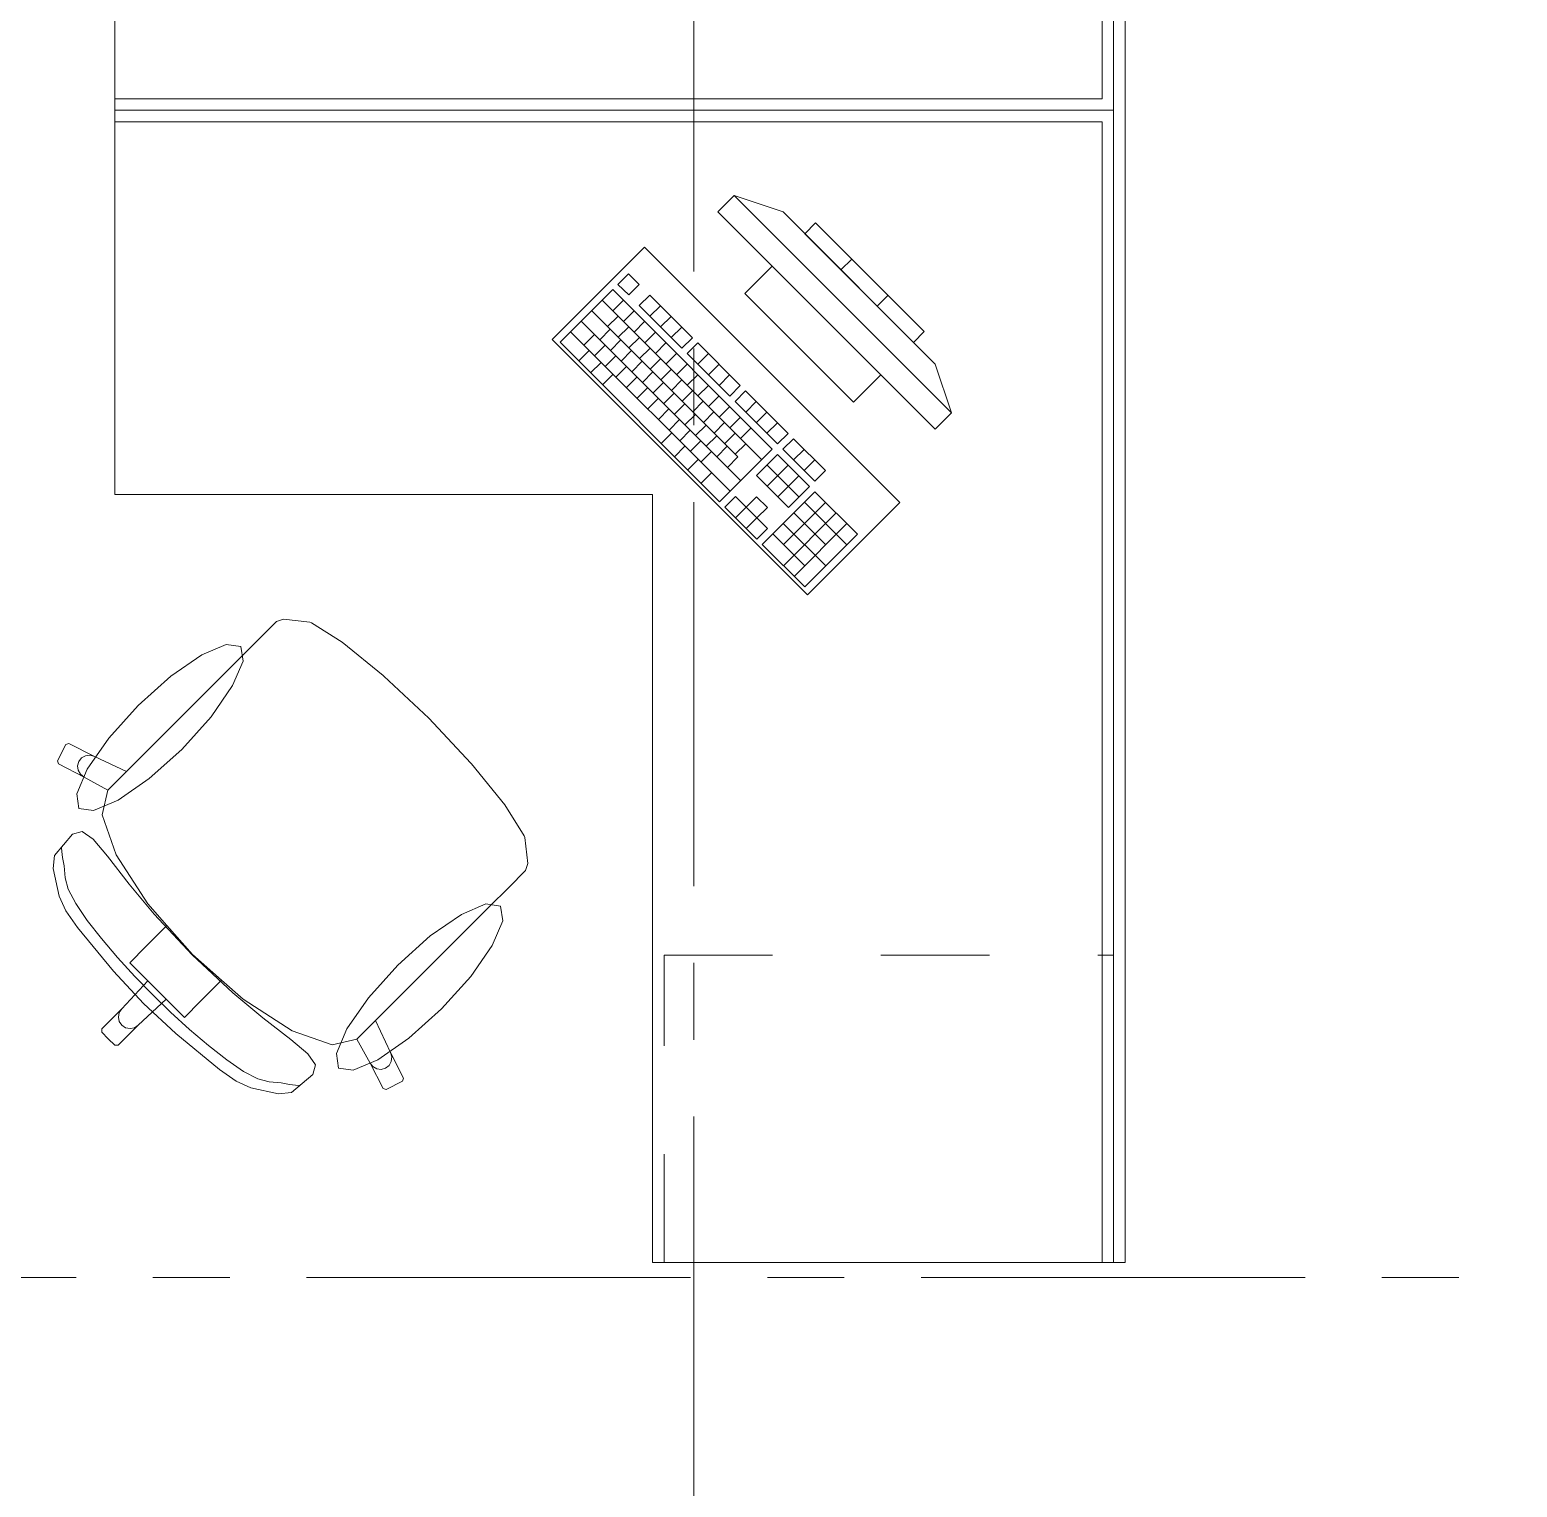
# Model space of a CAD drawing. Header units: inches. Extents: x -38 to 5698, y -33 to 92.
# Drawn here: x 130.678 to 132.614, y 9.729 to 11.626 of the extents above; entities that cross this region are included whole.
import ezdxf

# ---------------------------------------------------------------- set-up
doc = ezdxf.new("R2010")
doc.units = ezdxf.units.IN
doc.header["$MEASUREMENT"] = 0
doc.linetypes.add('Punto & Raya', pattern=[0.65, 0.5, -0.075, 0, -0.075])
doc.linetypes.add('Rayas', pattern=[0.282222, 0.141111, -0.141111])
doc.layers.add('Interior - Mobiliario', color=7, linetype='Continuous')
doc.layers.add('Marcador - Secciones', color=251, linetype='Continuous')

msp = doc.modelspace()

# ---------------------------------------------------------------- linework, layer by layer
at = {"layer": 'Interior - Mobiliario', "color": 175, "linetype": 'Continuous', "lineweight": 13}
for p, q in [((132.074, 13.0211), (132.074, 11.5361)), ((132.104, 11.5361), (132.104, 13.0211)), ((130.789, 11.5361), (130.789, 11.5061)), ((132.074, 11.5361), (130.789, 11.5361)), ((132.104, 11.5061), (132.104, 11.5361)), ((130.789, 11.5061), (132.074, 11.5061)), ((132.074, 11.5061), (132.074, 10.0211)), ((132.104, 10.0211), (132.104, 11.5061)), ((131.595, 11.41), (131.5738, 11.3888)), ((131.8779, 11.1271), (131.595, 11.41)), ((131.595, 11.41), (131.6587, 11.3888)), ((131.5738, 11.3888), (131.8567, 11.1059)), ((131.6587, 11.3888), (131.8567, 11.1908)), ((131.7011, 11.3746), (131.687, 11.3605)), ((131.8425, 11.2332), (131.7011, 11.3746)), ((131.687, 11.3605), (131.8284, 11.219)), ((131.6445, 11.318), (131.6092, 11.2827)), ((131.786, 11.1766), (131.6445, 11.318)), ((131.7341, 11.3133), (131.7482, 11.3275)), ((131.4576, 11.3082), (131.4439, 11.2945)), ((131.4439, 11.2945), (131.4578, 11.2807)), ((131.4715, 11.2944), (131.4576, 11.3082)), ((131.4578, 11.2807), (131.4715, 11.2944)), ((131.4371, 11.2877), (131.3685, 11.2191)), ((131.4234, 11.2739), (131.6311, 11.0662)), ((131.6448, 11.0799), (131.4371, 11.2877)), ((131.4372, 11.2601), (131.4509, 11.2738)), ((131.4853, 11.2805), (131.4716, 11.2668)), ((131.5407, 11.2251), (131.4853, 11.2805)), ((131.6092, 11.2827), (131.7506, 11.1413)), ((131.7812, 11.2662), (131.7954, 11.2803)), ((131.4097, 11.2602), (131.6001, 11.0698)), ((131.4304, 11.2395), (131.4441, 11.2532)), ((131.4511, 11.2462), (131.4648, 11.26)), ((131.4716, 11.2668), (131.527, 11.2114)), ((131.4855, 11.253), (131.4992, 11.2667)), ((131.4993, 11.2391), (131.513, 11.2528)), ((131.3822, 11.2328), (131.5899, 11.0251)), ((131.3959, 11.2465), (131.6037, 11.0388)), ((131.4202, 11.2223), (131.4339, 11.236)), ((131.4443, 11.2256), (131.458, 11.2393)), ((131.4649, 11.2324), (131.4786, 11.2461)), ((131.4788, 11.2185), (131.4925, 11.2323)), ((131.5132, 11.2253), (131.5269, 11.239)), ((131.8284, 11.219), (131.8425, 11.2332)), ((131.3685, 11.2191), (131.5762, 11.0114)), ((131.3995, 11.2155), (131.4132, 11.2292)), ((131.4134, 11.2016), (131.4271, 11.2154)), ((131.434, 11.2084), (131.4477, 11.2221)), ((131.4581, 11.2118), (131.4718, 11.2255)), ((131.472, 11.1979), (131.4857, 11.2116)), ((131.4926, 11.2047), (131.5063, 11.2184)), ((131.527, 11.2114), (131.5407, 11.2251)), ((131.5477, 11.2182), (131.5339, 11.2045)), ((131.603, 11.1628), (131.5477, 11.2182)), ((131.3927, 11.1949), (131.4065, 11.2086)), ((131.4083, 11.1793), (131.422, 11.193)), ((131.4272, 11.1878), (131.4409, 11.2015)), ((131.4479, 11.1946), (131.4616, 11.2083)), ((131.4617, 11.1807), (131.4754, 11.1945)), ((131.4858, 11.1841), (131.4995, 11.1978)), ((131.5065, 11.1909), (131.5202, 11.2046)), ((131.5339, 11.2045), (131.5893, 11.1491)), ((131.5478, 11.1907), (131.5615, 11.2044)), ((131.4239, 11.1637), (131.4376, 11.1774)), ((131.4411, 11.1739), (131.4548, 11.1877)), ((131.4549, 11.1601), (131.4686, 11.1738)), ((131.4756, 11.1669), (131.4893, 11.1806)), ((131.4997, 11.1702), (131.5134, 11.1839)), ((131.5203, 11.177), (131.534, 11.1907)), ((131.5341, 11.1632), (131.5479, 11.1769)), ((131.5616, 11.1768), (131.5754, 11.1905)), ((131.5755, 11.163), (131.5892, 11.1767)), ((131.7506, 11.1413), (131.786, 11.1766)), ((131.8779, 11.1271), (131.8567, 11.1908)), ((131.4688, 11.1463), (131.4825, 11.16)), ((131.4894, 11.153), (131.5031, 11.1668)), ((131.5135, 11.1564), (131.5272, 11.1701)), ((131.5274, 11.1425), (131.5411, 11.1562)), ((131.548, 11.1493), (131.5617, 11.163)), ((131.5893, 11.1491), (131.603, 11.1628)), ((131.61, 11.1559), (131.5963, 11.1422)), ((131.6654, 11.1005), (131.61, 11.1559)), ((131.4826, 11.1324), (131.4963, 11.1461)), ((131.5033, 11.1392), (131.517, 11.1529)), ((131.5171, 11.1253), (131.5308, 11.1391)), ((131.5412, 11.1287), (131.5549, 11.1424)), ((131.5618, 11.1355), (131.5756, 11.1492)), ((131.5757, 11.1216), (131.5894, 11.1353)), ((131.5963, 11.1422), (131.6516, 11.0868)), ((131.6101, 11.1283), (131.6238, 11.1421)), ((131.4965, 11.1186), (131.5102, 11.1323)), ((131.5103, 11.1047), (131.524, 11.1184)), ((131.531, 11.1115), (131.5447, 11.1252)), ((131.5551, 11.1148), (131.5688, 11.1285)), ((131.5689, 11.101), (131.5826, 11.1147)), ((131.5895, 11.1078), (131.6032, 11.1215)), ((131.624, 11.1145), (131.6377, 11.1282)), ((131.8567, 11.1059), (131.8779, 11.1271)), ((131.5001, 11.0875), (131.5138, 11.1012)), ((131.5242, 11.0909), (131.5379, 11.1046)), ((131.5448, 11.0977), (131.5585, 11.1114)), ((131.5586, 11.0838), (131.5724, 11.0975)), ((131.5827, 11.0871), (131.5965, 11.1008)), ((131.6034, 11.0939), (131.6171, 11.1076)), ((131.6378, 11.1006), (131.6515, 11.1144)), ((131.6516, 11.0868), (131.6654, 11.1005)), ((131.5174, 11.0702), (131.5311, 11.0839)), ((131.538, 11.077), (131.5517, 11.0907)), ((131.5519, 11.0632), (131.5656, 11.0769)), ((131.5725, 11.07), (131.5862, 11.0837)), ((131.5762, 11.0114), (131.6448, 11.0799)), ((131.5966, 11.0733), (131.6103, 11.087)), ((131.6723, 11.0936), (131.6586, 11.0799)), ((131.6586, 11.0799), (131.7001, 11.0383)), ((131.7138, 11.052), (131.6723, 11.0936)), ((131.6724, 11.066), (131.6861, 11.0797)), ((131.5347, 11.0529), (131.5484, 11.0666)), ((131.5863, 11.0561), (131.6001, 11.0698)), ((131.6517, 11.073), (131.6243, 11.0456)), ((131.638, 11.0593), (131.6795, 11.0178)), ((131.6381, 11.0317), (131.6656, 11.0592)), ((131.6933, 11.0315), (131.6517, 11.073)), ((131.6863, 11.0522), (131.7, 11.0659)), ((131.552, 11.0356), (131.5657, 11.0493)), ((131.6243, 11.0456), (131.6658, 11.004)), ((131.652, 11.0179), (131.6794, 11.0453)), ((131.7001, 11.0383), (131.7138, 11.052)), ((131.5969, 11.0182), (131.5831, 11.0044)), ((131.6107, 11.0043), (131.5969, 11.0182)), ((131.6244, 11.018), (131.6107, 11.0043)), ((131.6383, 11.0042), (131.6244, 11.018)), ((131.7002, 11.0246), (131.6316, 10.956)), ((131.6658, 11.004), (131.6933, 11.0315)), ((131.7556, 10.9692), (131.7002, 11.0246)), ((131.5831, 11.0044), (131.6247, 10.9629)), ((131.597, 10.9906), (131.6107, 11.0043)), ((131.6107, 11.0043), (131.6246, 10.9905)), ((131.6246, 10.9905), (131.6383, 11.0042)), ((131.6592, 10.9558), (131.714, 11.0107)), ((131.6865, 11.0108), (131.7419, 10.9554)), ((131.6108, 10.9768), (131.6246, 10.9905)), ((131.6384, 10.9766), (131.6246, 10.9905)), ((131.659, 10.9834), (131.7144, 10.928)), ((131.6593, 10.9283), (131.7279, 10.9969)), ((131.6728, 10.9971), (131.7143, 10.9556)), ((131.6732, 10.9144), (131.7417, 10.983)), ((131.6247, 10.9629), (131.6384, 10.9766)), ((131.6453, 10.9697), (131.6869, 10.9282)), ((131.687, 10.9006), (131.7556, 10.9692)), ((131.6316, 10.956), (131.687, 10.9006)), ((130.9994, 10.8557), (130.9774, 10.8337)), ((131.0086, 10.8585), (130.9994, 10.8557)), ((131.0426, 10.8546), (131.0086, 10.8585)), ((131.0447, 10.8537), (131.0426, 10.8546)), ((131.0847, 10.8287), (131.0447, 10.8537)), ((130.9774, 10.8337), (130.9519, 10.8082)), ((131.1384, 10.7852), (131.0847, 10.8287)), ((130.9519, 10.8082), (130.804, 10.6604)), ((131.1392, 10.7845), (131.1384, 10.7852)), ((131.1976, 10.7297), (131.1392, 10.7845)), ((131.1976, 10.7297), (131.2524, 10.6713)), ((130.7251, 10.6956), (130.7143, 10.6742)), ((130.7292, 10.6969), (130.7251, 10.6956)), ((130.7623, 10.6799), (130.7292, 10.6969)), ((130.7143, 10.6742), (130.7156, 10.6702)), ((130.7156, 10.6702), (130.7488, 10.6532)), ((130.7421, 10.6735), (130.7405, 10.6678)), ((130.7457, 10.6781), (130.7421, 10.6735)), ((130.7508, 10.6809), (130.7457, 10.6781)), ((130.7566, 10.6816), (130.7508, 10.6809)), ((130.7623, 10.6799), (130.7566, 10.6816)), ((130.804, 10.6604), (130.7623, 10.6799)), ((131.2524, 10.6713), (131.2531, 10.6705)), ((131.2531, 10.6705), (131.2967, 10.6168)), ((130.7405, 10.6678), (130.7412, 10.662)), ((130.7412, 10.662), (130.7441, 10.6569)), ((130.7441, 10.6569), (130.7488, 10.6532)), ((130.7488, 10.6532), (130.7798, 10.6359)), ((130.7798, 10.6361), (130.804, 10.6604)), ((130.7798, 10.6359), (130.7723, 10.604)), ((130.7798, 10.6361), (130.7798, 10.6359)), ((131.2967, 10.6168), (131.3216, 10.5768)), ((130.7723, 10.604), (130.7906, 10.552)), ((130.7337, 10.5788), (130.7105, 10.551)), ((130.7466, 10.5823), (130.7337, 10.5788)), ((130.7609, 10.5722), (130.7466, 10.5823)), ((131.3216, 10.5768), (131.3225, 10.5746)), ((131.3225, 10.5746), (131.3265, 10.5407)), ((130.7201, 10.5563), (130.7193, 10.5608)), ((130.7209, 10.5482), (130.7201, 10.5563)), ((130.7795, 10.55), (130.7609, 10.5722)), ((130.7105, 10.551), (130.7086, 10.5342)), ((130.7086, 10.5342), (130.7163, 10.4981)), ((130.7229, 10.5375), (130.7209, 10.5482)), ((130.7241, 10.5221), (130.7229, 10.5375)), ((130.8074, 10.5138), (130.7795, 10.55)), ((130.7906, 10.552), (130.832, 10.4882)), ((131.3265, 10.5407), (131.3236, 10.5314)), ((130.728, 10.5073), (130.7241, 10.5221)), ((131.3236, 10.5314), (131.3016, 10.5095)), ((130.7163, 10.4981), (130.7253, 10.4788)), ((130.738, 10.4885), (130.728, 10.5073)), ((130.8402, 10.4745), (130.8074, 10.5138)), ((131.3016, 10.5095), (131.2761, 10.484)), ((130.7253, 10.4788), (130.7402, 10.4572)), ((130.7528, 10.4666), (130.738, 10.4885)), ((130.832, 10.4882), (130.8568, 10.46)), ((131.2761, 10.484), (131.1283, 10.3361)), ((130.7402, 10.4572), (130.7871, 10.4005)), ((130.7714, 10.4428), (130.7528, 10.4666)), ((130.8568, 10.46), (130.8294, 10.4327)), ((130.8896, 10.4217), (130.8402, 10.4745)), ((130.8568, 10.46), (130.8901, 10.4222)), ((130.7925, 10.4181), (130.7714, 10.4428)), ((130.8151, 10.3935), (130.7925, 10.4181)), ((130.8294, 10.4327), (130.8083, 10.4115)), ((130.8896, 10.4217), (130.9424, 10.3722)), ((130.9279, 10.3889), (130.8901, 10.4222)), ((130.7871, 10.4005), (130.8262, 10.3583)), ((130.8083, 10.4115), (130.8319, 10.3879)), ((130.8319, 10.3879), (130.7979, 10.3513)), ((130.8379, 10.37), (130.8151, 10.3935)), ((130.8319, 10.3879), (130.8438, 10.3759)), ((130.9279, 10.3889), (130.9006, 10.3615)), ((130.9561, 10.3641), (130.9279, 10.3889)), ((130.8558, 10.364), (130.8193, 10.33)), ((130.8379, 10.37), (130.8614, 10.3472)), ((130.8558, 10.364), (130.8438, 10.3759)), ((130.8794, 10.3403), (130.8558, 10.364)), ((130.9006, 10.3615), (130.8794, 10.3403)), ((130.9424, 10.3722), (130.9817, 10.3395)), ((131.0199, 10.3227), (130.9561, 10.3641)), ((130.7979, 10.3513), (130.7718, 10.3252)), ((130.7947, 10.3465), (130.7936, 10.3407)), ((130.7936, 10.3407), (130.7947, 10.335)), ((130.7979, 10.3513), (130.7947, 10.3465)), ((130.8684, 10.3191), (130.8262, 10.3583)), ((130.8614, 10.3472), (130.886, 10.3246)), ((130.7718, 10.3252), (130.7718, 10.321)), ((130.7718, 10.321), (130.7804, 10.3125)), ((130.8193, 10.33), (130.7932, 10.3039)), ((130.7947, 10.335), (130.798, 10.3301)), ((130.8029, 10.3268), (130.798, 10.3301)), ((130.8087, 10.3256), (130.8029, 10.3268)), ((130.8144, 10.3268), (130.8087, 10.3256)), ((130.8193, 10.33), (130.8144, 10.3268)), ((130.886, 10.3246), (130.9107, 10.3035)), ((130.9817, 10.3395), (131.0179, 10.3116)), ((131.0719, 10.3044), (131.0199, 10.3227)), ((131.104, 10.3119), (131.1283, 10.3361)), ((131.1283, 10.3361), (131.1479, 10.2944)), ((130.7889, 10.3039), (130.7804, 10.3125)), ((130.7932, 10.3039), (130.7889, 10.3039)), ((130.9251, 10.2723), (130.8684, 10.3191)), ((130.9107, 10.3035), (130.9346, 10.2849)), ((131.0179, 10.3116), (131.0401, 10.293)), ((131.1038, 10.3118), (131.0719, 10.3044)), ((131.104, 10.3119), (131.1038, 10.3118)), ((131.1211, 10.2808), (131.1038, 10.3118)), ((130.9346, 10.2849), (130.9564, 10.27)), ((131.0401, 10.293), (131.0502, 10.2787)), ((131.1488, 10.2829), (131.146, 10.2778)), ((131.1479, 10.2944), (131.1495, 10.2887)), ((131.1479, 10.2944), (131.1648, 10.2613)), ((131.1495, 10.2887), (131.1488, 10.2829)), ((130.9468, 10.2574), (130.9251, 10.2723)), ((130.9564, 10.27), (130.9752, 10.2601)), ((131.0468, 10.2657), (131.0189, 10.2426)), ((131.0502, 10.2787), (131.0468, 10.2657)), ((131.1248, 10.2762), (131.1211, 10.2808)), ((131.1381, 10.2477), (131.1211, 10.2808)), ((131.1299, 10.2733), (131.1248, 10.2762)), ((131.1357, 10.2726), (131.1299, 10.2733)), ((131.1414, 10.2742), (131.1357, 10.2726)), ((131.146, 10.2778), (131.1414, 10.2742)), ((130.966, 10.2484), (130.9468, 10.2574)), ((131.0021, 10.2407), (130.966, 10.2484)), ((130.9752, 10.2601), (130.99, 10.2562)), ((130.99, 10.2562), (131.0054, 10.255)), ((131.0054, 10.255), (131.0161, 10.253)), ((131.0161, 10.253), (131.0242, 10.2522)), ((131.0242, 10.2522), (131.0287, 10.2514)), ((131.1422, 10.2464), (131.1381, 10.2477)), ((131.1635, 10.2572), (131.1422, 10.2464)), ((131.1648, 10.2613), (131.1635, 10.2572)), ((131.0189, 10.2426), (131.0021, 10.2407)), ((132.074, 10.0211), (132.104, 10.0211))]:
    msp.add_line(p, q, dxfattribs=at)
at = {"layer": 'Interior - Mobiliario', "color": 175, "linetype": 'Rayas', "lineweight": 13}
for p, q in [((131.504, 10.0211), (131.504, 10.4211)), ((131.504, 10.4211), (132.089, 10.4211))]:
    msp.add_line(p, q, dxfattribs=at)
at = {"layer": 'Interior - Mobiliario', "color": 175, "linetype": 'Continuous', "lineweight": 13, "flags": 128}
for points in [[(132.089, 11.5211), (132.089, 13.0211), (131.489, 13.0211), (131.489, 12.0211), (130.789, 12.0211), (130.789, 11.5211)], [(132.089, 11.5211), (132.089, 10.0211), (131.489, 10.0211), (131.489, 11.0211), (130.789, 11.0211), (130.789, 11.5211)], [(131.4784, 11.3428), (131.3582, 11.2226), (131.6905, 10.8902), (131.8107, 11.0104)], [(130.8191, 10.7461), (130.781, 10.7037), (130.753, 10.6633), (130.7394, 10.6312), (130.7422, 10.6123), (130.7611, 10.6094), (130.7932, 10.623), (130.8336, 10.6511), (130.8761, 10.6892), (130.9142, 10.7317), (130.9422, 10.7721), (130.9558, 10.8041), (130.953, 10.823), (130.934, 10.8259), (130.902, 10.8123), (130.8616, 10.7843)], [(131.2141, 10.3512), (131.1716, 10.3131), (131.1312, 10.285), (131.0991, 10.2714), (131.0802, 10.2743), (131.0774, 10.2932), (131.091, 10.3253), (131.119, 10.3656), (131.1571, 10.4081), (131.1996, 10.4463), (131.24, 10.4743), (131.272, 10.4879), (131.291, 10.485), (131.2938, 10.4661), (131.2802, 10.434), (131.2522, 10.3937)]]:
    msp.add_lwpolyline(points, close=True, dxfattribs=at)
at = {"layer": 'Marcador - Secciones', "color": 251, "linetype": 'Punto & Raya', "lineweight": 13}
for p, q in [((131.5425, 46.2111), (131.5425, 0.8878)), ((97.4384, 10.0018), (138.8506, 10.0018))]:
    msp.add_line(p, q, dxfattribs=at)

doc.saveas('drawing.dxf')
